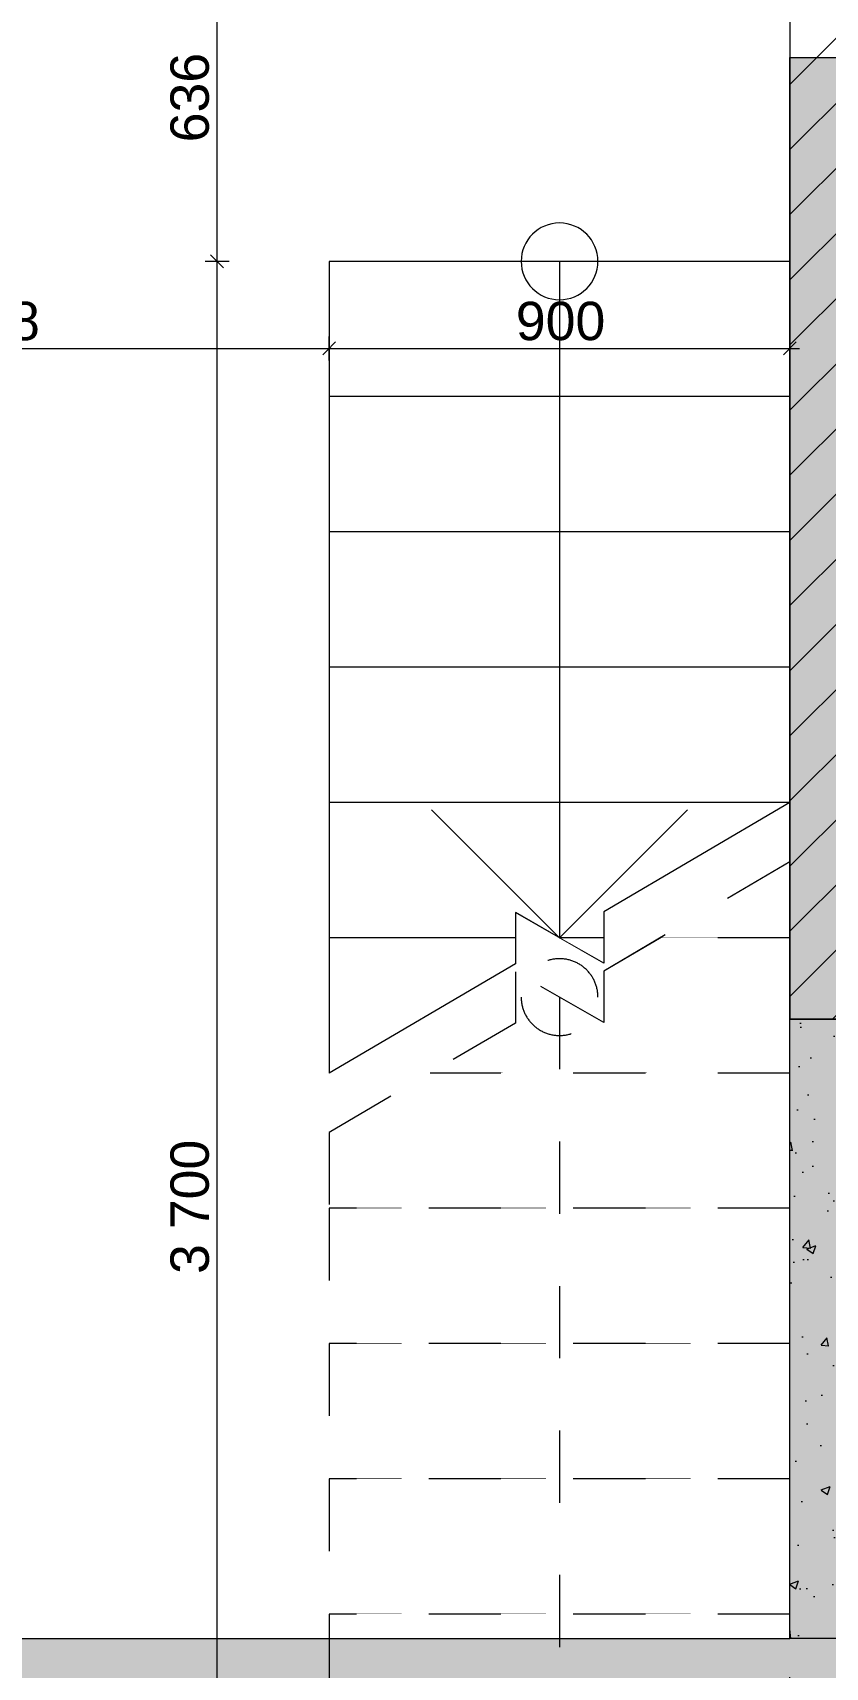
# Model space of a CAD drawing. Header units: millimetres. Extents: x 2336463 to 2579121, y 595385 to 778077.
# Drawn here: x 2402736 to 2404284, y 706854 to 710048 of the extents above; entities that cross this region are included whole.
import ezdxf

# ---------------------------------------------------------------- set-up
doc = ezdxf.new("R2010")
doc.units = ezdxf.units.MM
doc.header["$MEASUREMENT"] = 0
for name, pattern in [('Wipeout_Contour', [1000, 0, -1000]), ('Пунктирная', [88.194442, 0, -88.194442]), ('Штриховая', [282.222223, 141.111112, -141.111112])]:
    doc.linetypes.add(name, pattern=pattern)
for name, color, linetype in [('+возводимые стены', 7, 'Continuous'), ('1 Планировка размеры', 7, 'Continuous'), ('Конструктив - Лестницы', 7, 'Continuous')]:
    doc.layers.add(name, color=color, linetype=linetype)
for name, color, linetype, lineweight in [('+возводимые стены_Ном._пера__101', 252, 'Continuous', 5), ('+стена с дверью_Ном._пера__1', 7, 'Continuous', 13), ('сит план_Ном._пера__1', 7, 'Continuous', 13)]:
    doc.layers.add(name, color=color, linetype=linetype, lineweight=lineweight)
for name, color, linetype, lineweight, true_color in [('+возводимые стены_Ном._пера__169', 7, 'Continuous', 5, 0x68b353), ('+стена с дверью_Ном._пера__243', 7, 'Continuous', 13, 0xe25822), ('1 Планировка размеры_Ном._пера__242', 7, 'Continuous', 13, 0x1b55b5), ('Конструктив - Лестницы_Ном._пера__11', 7, 'Continuous', 15, 0x6c80ff)]:
    doc.layers.add(name, color=color, linetype=linetype, lineweight=lineweight, true_color=true_color)
doc.styles.add('СГЕНЕРИР_СТИЛЬ_1', font='arial.ttf')
doc.dimstyles.new('СГЕНЕРИР_СТИЛЬ__1', dxfattribs={"dimtxt": 75, "dimasz": 23.75, "dimexe": 0.18, "dimexo": 300, "dimgap": 0, "dimtad": 1, "dimtih": 1, "dimtoh": 1, "dimdec": 0, "dimzin": 0, "dimdsep": 46, "dimtxsty": 'СГЕНЕРИР_СТИЛЬ_1', "dimblk": 'ARROWHEAD_6', "dimblk1": 'ARROWHEAD_6', "dimblk2": 'ARROWHEAD_6', "dimcen": 0.09, "dimclrd": 256, "dimclre": 256, "dimclrt": 256, "dimazin": 0, "dimtfac": 1, "dimtdec": 4, "dimtmove": 0, "dimatfit": 3, "dimfxl": 0, "dimtolj": 1, "dimtzin": 0, "dimarcsym": 0})
doc.dimstyles.new('СГЕНЕРИР_СТИЛЬ__2', dxfattribs={"dimtxt": 75, "dimasz": 23.75, "dimexe": 0.18, "dimexo": 300, "dimgap": 0, "dimtad": 1, "dimdec": 0, "dimzin": 0, "dimdsep": 46, "dimtxsty": 'СГЕНЕРИР_СТИЛЬ_1', "dimblk": 'ARROWHEAD_6', "dimblk1": 'ARROWHEAD_6', "dimblk2": 'ARROWHEAD_6', "dimcen": 0.09, "dimclrd": 256, "dimclre": 256, "dimclrt": 256, "dimazin": 0, "dimtfac": 1, "dimtdec": 4, "dimtmove": 0, "dimatfit": 3, "dimfxl": 0, "dimtolj": 1, "dimtzin": 0, "dimarcsym": 0})
pattern_1 = [(45, (2086872.015, 585813.69), (-63.639609, 63.639609), [])]

# ---------------------------------------------------------------- blocks, each defined once
blk = doc.blocks.new('Лестница_3', base_point=(2086872, 585813.7))
at = {"color": 254, "linetype": 'Wipeout_Contour', "lineweight": 0, "ltscale": 10025114.17657838}
blk.add_wipeout([(2404215, 709601), (2403315, 709601), (2403315, 709336.7), (2404215, 709336.7)], dxfattribs=at).dxf.layer = 'Конструктив - Лестницы'
at = {"layer": 'Конструктив - Лестницы_Ном._пера__11', "color": 171, "linetype": 'Continuous', "lineweight": 15, "true_color": 0x6c80ff}
for p, q in [((2404215, 709601), (2403315, 709601)), ((2403315, 709601), (2403315, 709336.7)), ((2404215, 709336.7), (2404215, 709601)), ((2403315, 709336.7), (2404215, 709336.7))]:
    blk.add_line(p, q, dxfattribs=at)
for start, end in [(0, 180), (180, 0)]:
    blk.add_arc((2403765, 709601), 75, start, end, dxfattribs=at)
at = {"color": 254, "linetype": 'Wipeout_Contour', "lineweight": 0, "ltscale": 10024814.97542606}
blk.add_wipeout([(2404215, 709336.7), (2403315, 709336.7), (2403315, 709072.4), (2404215, 709072.4)], dxfattribs=at).dxf.layer = 'Конструктив - Лестницы'
at = {"layer": 'Конструктив - Лестницы_Ном._пера__11', "color": 171, "linetype": 'Continuous', "lineweight": 15, "true_color": 0x6c80ff}
for p, q in [((2403765, 709601), (2403765, 709336.7)), ((2404215, 709336.7), (2403315, 709336.7)), ((2403315, 709336.7), (2403315, 709072.4)), ((2404215, 709072.4), (2404215, 709336.7)), ((2403315, 709072.4), (2404215, 709072.4))]:
    blk.add_line(p, q, dxfattribs=at)
at = {"color": 254, "linetype": 'Wipeout_Contour', "lineweight": 0, "ltscale": 10024515.87683866}
blk.add_wipeout([(2404215, 709072.4), (2403315, 709072.4), (2403315, 708808.1), (2404215, 708808.1)], dxfattribs=at).dxf.layer = 'Конструктив - Лестницы'
at = {"layer": 'Конструктив - Лестницы_Ном._пера__11', "color": 171, "linetype": 'Continuous', "lineweight": 15, "true_color": 0x6c80ff}
for p, q in [((2404215, 709072.4), (2403315, 709072.4)), ((2403315, 709072.4), (2403315, 708808.1)), ((2404215, 708808.1), (2404215, 709072.4)), ((2403315, 708808.1), (2404215, 708808.1))]:
    blk.add_line(p, q, dxfattribs=at)
at = {"color": 254, "linetype": 'Wipeout_Contour', "lineweight": 0, "ltscale": 10024216.880812}
blk.add_wipeout([(2404215, 708808.1), (2403315, 708808.1), (2403315, 708543.8), (2404215, 708543.8)], dxfattribs=at).dxf.layer = 'Конструктив - Лестницы'
at = {"layer": 'Конструктив - Лестницы_Ном._пера__11', "color": 171, "linetype": 'Continuous', "lineweight": 15, "true_color": 0x6c80ff}
for p, q in [((2404215, 708808.1), (2403315, 708808.1)), ((2403315, 708808.1), (2403315, 708543.8)), ((2404215, 708543.8), (2404215, 708808.1)), ((2403315, 708543.8), (2404215, 708543.8))]:
    blk.add_line(p, q, dxfattribs=at)
at = {"color": 254, "linetype": 'Wipeout_Contour', "lineweight": 0, "ltscale": 20047283.17252943}
blk.add_wipeout([(2403315, 708543.8), (2403315, 708279.5), (2403678.8, 708279.5), (2403678.8, 708328.9), (2403765, 708279.5), (2403851.2, 708279.5), (2403851.2, 708330.2), (2404215, 708543.8)], dxfattribs=at).dxf.layer = 'Конструктив - Лестницы'
at = {"layer": 'Конструктив - Лестницы_Ном._пера__11', "color": 171, "linetype": 'Continuous', "lineweight": 15, "true_color": 0x6c80ff}
for p, q in [((2404215, 708543.8), (2403315, 708543.8)), ((2403315, 708543.8), (2403315, 708279.5)), ((2403315, 708279.5), (2403678.8, 708279.5)), ((2403765, 708279.5), (2403851.2, 708279.5))]:
    blk.add_line(p, q, dxfattribs=at)
at = {"color": 254, "linetype": 'Wipeout_Contour', "lineweight": 0, "ltscale": 7518920.433643153}
blk.add_wipeout([(2403962.4, 708279.5), (2404215, 708279.5), (2404215, 708427.9)], dxfattribs=at).dxf.layer = 'Конструктив - Лестницы'
at = {"layer": 'Конструктив - Лестницы_Ном._пера__11', "color": 171, "linetype": 'Continuous', "lineweight": 15, "true_color": 0x6c80ff}
blk.add_line((2404215, 708543.8), (2403851.2, 708330.2), dxfattribs=at)
at = {"layer": 'Конструктив - Лестницы_Ном._пера__11', "color": 171, "linetype": 'Штриховая', "lineweight": 15, "true_color": 0x6c80ff}
for p, q in [((2404215, 708279.5), (2404215, 708427.9)), ((2403962.4, 708279.5), (2404215, 708279.5))]:
    blk.add_line(p, q, dxfattribs=at)
at = {"color": 254, "linetype": 'Wipeout_Contour', "lineweight": 0, "ltscale": 10022651.04845456}
blk.add_wipeout([(2403315, 708279.5), (2403315, 708015.3), (2403678.8, 708228.9), (2403678.8, 708279.5)], dxfattribs=at).dxf.layer = 'Конструктив - Лестницы'
at = {"color": 254, "linetype": 'Wipeout_Contour', "lineweight": 0, "ltscale": 7517977.552833382}
blk.add_wipeout([(2403851.2, 708279.5), (2403765, 708279.5), (2403851.2, 708230.2)], dxfattribs=at).dxf.layer = 'Конструктив - Лестницы'
at = {"layer": 'Конструктив - Лестницы_Ном._пера__11', "color": 171, "linetype": 'Continuous', "lineweight": 15, "true_color": 0x6c80ff}
for p, q in [((2403678.8, 708279.5), (2403315, 708279.5)), ((2403315, 708279.5), (2403315, 708015.3)), ((2403851.2, 708279.5), (2403765, 708279.5))]:
    blk.add_line(p, q, dxfattribs=at)
at = {"color": 254, "linetype": 'Wipeout_Contour', "lineweight": 0, "ltscale": 20048067.12159632}
blk.add_wipeout([(2403512.4, 708015.3), (2404215, 708015.3), (2404215, 708279.5), (2403962.4, 708279.5), (2403851.2, 708214.2), (2403851.2, 708114.2), (2403678.8, 708212.9), (2403678.8, 708112.9)], dxfattribs=at).dxf.layer = 'Конструктив - Лестницы'
at = {"layer": 'Конструктив - Лестницы_Ном._пера__11', "color": 171, "linetype": 'Continuous', "lineweight": 15, "true_color": 0x6c80ff}
for p, q in [((2403765, 709336.7), (2403765, 708279.5)), ((2403765, 708279.5), (2403515, 708529.5)), ((2404015, 708529.5), (2403765, 708279.5)), ((2403851.2, 708230.2), (2403678.8, 708328.9)), ((2403678.8, 708328.9), (2403678.8, 708228.9)), ((2403851.2, 708330.2), (2403851.2, 708230.2))]:
    blk.add_line(p, q, dxfattribs=at)
at = {"layer": 'Конструктив - Лестницы_Ном._пера__11', "color": 171, "linetype": 'Штриховая', "lineweight": 15, "true_color": 0x6c80ff}
for p, q in [((2404215, 708427.9), (2403851.2, 708214.2)), ((2404215, 708279.5), (2403962.4, 708279.5)), ((2404215, 708015.3), (2404215, 708279.5)), ((2403851.2, 708114.2), (2403678.8, 708212.9)), ((2403678.8, 708212.9), (2403678.8, 708112.9)), ((2403851.2, 708214.2), (2403851.2, 708114.2)), ((2403512.4, 708015.3), (2404215, 708015.3))]:
    blk.add_line(p, q, dxfattribs=at)
for start, end in [(0, 180), (180, 0)]:
    blk.add_arc((2403765, 708163.6), 75, start, end, dxfattribs=at)
at = {"color": 254, "linetype": 'Wipeout_Contour', "lineweight": 0, "ltscale": 12528913.23273949}
blk.add_wipeout([(2403315, 707751), (2404215, 707751), (2404215, 708015.3), (2403512.4, 708015.3), (2403315, 707899.3)], dxfattribs=at).dxf.layer = 'Конструктив - Лестницы'
at = {"layer": 'Конструктив - Лестницы_Ном._пера__11', "color": 171, "linetype": 'Continuous', "lineweight": 15, "true_color": 0x6c80ff}
blk.add_line((2403678.8, 708228.9), (2403315, 708015.3), dxfattribs=at)
at = {"layer": 'Конструктив - Лестницы_Ном._пера__11', "color": 171, "linetype": 'Штриховая', "lineweight": 15, "true_color": 0x6c80ff}
for p, q in [((2403678.8, 708112.9), (2403315, 707899.3)), ((2404215, 708015.3), (2403512.4, 708015.3)), ((2404215, 707751), (2404215, 708015.3)), ((2403315, 707899.3), (2403315, 707751)), ((2403315, 707751), (2404215, 707751))]:
    blk.add_line(p, q, dxfattribs=at)
at = {"color": 254, "linetype": 'Wipeout_Contour', "lineweight": 0, "ltscale": 10023021.92246221}
blk.add_wipeout([(2403315, 707751), (2403315, 707486.7), (2404215, 707486.7), (2404215, 707751)], dxfattribs=at).dxf.layer = 'Конструктив - Лестницы'
at = {"layer": 'Конструктив - Лестницы_Ном._пера__11', "color": 171, "linetype": 'Штриховая', "lineweight": 15, "true_color": 0x6c80ff}
for p, q in [((2404215, 707751), (2403315, 707751)), ((2403315, 707751), (2403315, 707486.7)), ((2404215, 707486.7), (2404215, 707751)), ((2403315, 707486.7), (2404215, 707486.7))]:
    blk.add_line(p, q, dxfattribs=at)
at = {"color": 254, "linetype": 'Wipeout_Contour', "lineweight": 0, "ltscale": 10022723.43937002}
blk.add_wipeout([(2403315, 707486.7), (2403315, 707222.4), (2404215, 707222.4), (2404215, 707486.7)], dxfattribs=at).dxf.layer = 'Конструктив - Лестницы'
at = {"layer": 'Конструктив - Лестницы_Ном._пера__11', "color": 171, "linetype": 'Штриховая', "lineweight": 15, "true_color": 0x6c80ff}
for p, q in [((2404215, 707486.7), (2403315, 707486.7)), ((2403315, 707486.7), (2403315, 707222.4)), ((2404215, 707222.4), (2404215, 707486.7)), ((2403315, 707222.4), (2404215, 707222.4))]:
    blk.add_line(p, q, dxfattribs=at)
at = {"color": 254, "linetype": 'Wipeout_Contour', "lineweight": 0, "ltscale": 10022425.05889359}
blk.add_wipeout([(2403315, 707222.4), (2403315, 706958.1), (2404215, 706958.1), (2404215, 707222.4)], dxfattribs=at).dxf.layer = 'Конструктив - Лестницы'
at = {"layer": 'Конструктив - Лестницы_Ном._пера__11', "color": 171, "linetype": 'Штриховая', "lineweight": 15, "true_color": 0x6c80ff}
for p, q in [((2404215, 707222.4), (2403315, 707222.4)), ((2403315, 707222.4), (2403315, 706958.1)), ((2404215, 706958.1), (2404215, 707222.4)), ((2403315, 706958.1), (2404215, 706958.1))]:
    blk.add_line(p, q, dxfattribs=at)
at = {"color": 254, "linetype": 'Wipeout_Contour', "lineweight": 0, "ltscale": 10022126.7810421}
blk.add_wipeout([(2403315, 706958.1), (2403315, 706693.8), (2404215, 706693.8), (2404215, 706958.1)], dxfattribs=at).dxf.layer = 'Конструктив - Лестницы'
at = {"layer": 'Конструктив - Лестницы_Ном._пера__11', "color": 171, "linetype": 'Штриховая', "lineweight": 15, "true_color": 0x6c80ff}
for p, q in [((2403765, 708163.6), (2403765, 706165.3)), ((2404215, 706958.1), (2403315, 706958.1)), ((2403315, 706958.1), (2403315, 706693.8)), ((2404215, 706693.8), (2404215, 706958.1))]:
    blk.add_line(p, q, dxfattribs=at)
blk = doc.blocks.new('Стена_1005', base_point=(2404335, 708241.2))
at = {"layer": '+возводимые стены_Ном._пера__169', "linetype": 'Continuous', "lineweight": 5, "true_color": 0x68b353}
h = blk.add_hatch(dxfattribs=at)
h.set_pattern_fill('Блоки_Бетонные_Эффективные', color=85, style=0, pattern_type=2)
h.set_pattern_definition(pattern_1)
h.paths.add_polyline_path([(2404335, 708241.2), (2404335, 710237), (2404215, 710237), (2404215, 708241.2)])
h = blk.add_hatch(dxfattribs=at)
h.set_pattern_fill('Блоки_Бетонные_Эффективные', color=85, style=0, pattern_type=2)
h.set_pattern_definition(pattern_1)
h.paths.add_polyline_path([(2404335, 708241.2), (2404215, 708121.2), (2404335, 708121.2)])
h = blk.add_hatch(dxfattribs=at)
h.set_pattern_fill('Блоки_Бетонные_Эффективные', color=85, style=0, pattern_type=2)
h.set_pattern_definition(pattern_1)
h.paths.add_polyline_path([(2404335, 708241.2), (2404215, 708241.2), (2404215, 708121.2)])
at = {"layer": '+возводимые стены_Ном._пера__101', "color": 252, "linetype": 'Continuous', "lineweight": 5, "flags": 128}
for points in [[(2404215, 710237), (2404215, 708121.2)], [(2404335, 709999), (2404335, 710237)], [(2404335, 708241.2), (2404335, 709879)], [(2404215, 708121.2), (2404335, 708121.2)]]:
    blk.add_lwpolyline(points, dxfattribs=at)
blk = doc.blocks.new('*D3887', base_point=(2086872, 585813.7))
at = {"layer": '1 Планировка размеры_Ном._пера__242', "color": 152, "linetype": 'Continuous', "lineweight": 13, "true_color": 0x1b55b5}
for p, q in [((2403119.4, 709601), (2403072.5, 709601)), ((2403083.5, 709613.5), (2403108.5, 709588.5)), ((2403096, 705901), (2403096, 709601)), ((2403083.5, 705913.5), (2403108.5, 705888.5)), ((2403119.4, 705901), (2403072.5, 705901)), ((2403096, 705882.2), (2403096, 705901))]:
    blk.add_line(p, q, dxfattribs=at)
at = {"layer": '1 Планировка размеры_Ном._пера__242', "color": 152, "lineweight": 13, "true_color": 0x1b55b5, "insert": (2403081, 707622.7), "char_height": 75, "attachment_point": 7, "rotation": 90, "style": 'СГЕНЕРИР_СТИЛЬ_1'}
blk.add_mtext('\\A1;{\\pql;\\fArial|b0|i0|c204|p38;3\xa0700}', dxfattribs=at)
blk = doc.blocks.new('ARROWHEAD_6')
at = {"color": 0, "linetype": 'Continuous', "lineweight": 0}
for p, q in [((0, 0), (-1, 0)), ((-0.5, -0.5), (0.5, 0.5))]:
    blk.add_line(p, q, dxfattribs=at)
blk = doc.blocks.new('*D3888', base_point=(2086872, 585813.7))
at = {"layer": '1 Планировка размеры_Ном._пера__242', "color": 152, "linetype": 'Continuous', "lineweight": 13, "true_color": 0x1b55b5}
for p, q in [((2403626.4, 710237), (2403072.5, 710237)), ((2403108.5, 710224.5), (2403083.5, 710249.5)), ((2403096, 710237), (2403096, 710255.7)), ((2403096, 709601), (2403096, 710237)), ((2403119.4, 709601), (2403072.5, 709601)), ((2403083.5, 709613.5), (2403108.5, 709588.5))]:
    blk.add_line(p, q, dxfattribs=at)
at = {"layer": '1 Планировка размеры_Ном._пера__242', "color": 152, "lineweight": 13, "true_color": 0x1b55b5, "insert": (2403081, 709833.6), "char_height": 75, "attachment_point": 7, "rotation": 90, "style": 'СГЕНЕРИР_СТИЛЬ_1'}
blk.add_mtext('\\A1;{\\pql;\\fArial|b0|i0|c204|p38;636}', dxfattribs=at)
blk = doc.blocks.new('*D3894', base_point=(2086872, 585813.7))
at = {"layer": '1 Планировка размеры_Ном._пера__242', "color": 152, "linetype": 'Continuous', "lineweight": 13, "true_color": 0x1b55b5}
for p, q in [((2401898.3, 709431), (2401917.1, 709431)), ((2401929.6, 709443.5), (2401904.6, 709418.5)), ((2401917.1, 709407.6), (2401917.1, 709454.5)), ((2401917.1, 709431), (2403315, 709431)), ((2403327.5, 709443.5), (2403302.5, 709418.5)), ((2403315, 709407.6), (2403315, 709454.5))]:
    blk.add_line(p, q, dxfattribs=at)
at = {"layer": '1 Планировка размеры_Ном._пера__242', "color": 152, "lineweight": 13, "true_color": 0x1b55b5, "insert": (2402487.8, 709446), "char_height": 75, "attachment_point": 7, "style": 'СГЕНЕРИР_СТИЛЬ_1'}
blk.add_mtext('\\A1;{\\pql;\\fArial|b0|i0|c204|p38;1\xa0398}', dxfattribs=at)
blk = doc.blocks.new('*D3895', base_point=(2086872, 585813.7))
at = {"layer": '1 Планировка размеры_Ном._пера__242', "color": 152, "linetype": 'Continuous', "lineweight": 13, "true_color": 0x1b55b5}
for p, q in [((2403327.5, 709443.5), (2403302.5, 709418.5)), ((2403315, 709407.6), (2403315, 709454.5)), ((2403315, 709431), (2404215, 709431)), ((2404202.5, 709418.5), (2404227.5, 709443.5)), ((2404215, 709407.6), (2404215, 709454.5)), ((2404215, 709431), (2404233.7, 709431))]:
    blk.add_line(p, q, dxfattribs=at)
at = {"layer": '1 Планировка размеры_Ном._пера__242', "color": 152, "lineweight": 13, "true_color": 0x1b55b5, "insert": (2403679.6, 709446), "char_height": 75, "attachment_point": 7, "style": 'СГЕНЕРИР_СТИЛЬ_1'}
blk.add_mtext('\\A1;{\\pql;\\fArial|b0|i0|c204|p38;900}', dxfattribs=at)

msp = doc.modelspace()

# ---------------------------------------------------------------- block references
at = {"layer": 'Конструктив - Лестницы', "color": 8, "linetype": 'Пунктирная', "lineweight": 15}
msp.add_blockref('Лестница_3', (2086872, 585813.7), dxfattribs=at)

# ---------------------------------------------------------------- next in the draw order: hatches: boundary and pattern name
at = {"layer": '+стена с дверью_Ном._пера__243', "linetype": 'Continuous', "lineweight": 0, "true_color": 0x381608}
msp.add_hatch(color=28, dxfattribs=at).paths.add_polyline_path([(2397562, 706910.6), (2404214.6, 706910.6), (2404214.6, 709999), (2406042.9, 709999), (2406184.2, 709999), (2406184.2, 707032.4), (2406042.9, 707032.4), (2406042.9, 705401.1), (2406063, 705401.1), (2406063, 704006.7), (2406065.2, 704006.7), (2406065.2, 701204.4), (2404440, 701204.4), (2404440, 704006.7), (2403834.9, 704006.7), (2403834.9, 703610.7), (2398839.9, 703610.7), (2398839.9, 705400.5), (2397562, 705400.5)])
at = {"layer": 'сит план_Ном._пера__1', "linetype": 'Continuous', "lineweight": 13}
h = msp.add_hatch(dxfattribs=at)
h.set_pattern_fill('AR_CONC', style=0, pattern_type=2)
h.set_pattern_definition([(50, (2086872.01, 585813.69), (-182.18467, 15.939086), [19.05, -209.55]), (355, (2086872.01, 585813.69), (-35.24342, 191.05685), [15.24, -167.64058]), (100.451445, (2086887.2, 585812.36), (146.94125, 175.11775), [16.19001, -178.09024]), (46.1842, (2086872.01, 585864.49), (-271.07904, 42.04233), [28.575, -314.325]), (96.63556, (2086894.6, 585860.98), (237.40413, 247.42612), [24.28502, -267.1356]), (351.18415, (2086872.01, 585864.49), (237.40413, 247.42612), [22.85997, -251.45973]), (21, (2086897.41, 585851.79), (-151.61439, 102.2652), [19.05, -209.55]), (326, (2086897.41, 585851.79), (61.80203, 184.18797), [15.24, -167.64]), (71.451445, (2086910.05, 585843.26), (213.41642, 81.92277), [16.19001, -178.08994]), (37.5, (2086872.015, 585813.686), (3.088603, 84.555039), [0, -165.608, 0, -170.18, 0, -168.275]), (7.5, (2086872.015, 585813.69), (66.819663, 100.180575), [0, -97.028, 0, -161.798, 0, -64.135]), (327.5, (2086815.37, 585813.686), (-135.590595, 5.728744), [0, -63.5, 0, -198.12, 0, -262.89]), (317.5, (2086789.97, 585813.69), (148.12918, 25.42649), [0, -82.55, 0, -131.572, 0, -186.69])])
h.paths.add_polyline_path([(2404214.6, 708120.6), (2404509.6, 708120.6), (2404509.6, 706910.6), (2404214.6, 706910.6)])

# ---------------------------------------------------------------- next in the draw order: linework, layer by layer
at = {"layer": '+стена с дверью_Ном._пера__1', "color": 7, "linetype": 'Continuous', "lineweight": 13, "flags": 128}
msp.add_lwpolyline([(2397562, 706910.6), (2404214.6, 706910.6), (2404214.6, 709999), (2406042.9, 709999), (2406184.2, 709999), (2406184.2, 707032.4), (2406042.9, 707032.4), (2406042.9, 705401.1), (2406063, 705401.1), (2406063, 704006.7), (2406065.2, 704006.7), (2406065.2, 701204.4), (2404440, 701204.4), (2404440, 704006.7), (2403834.9, 704006.7), (2403834.9, 703610.7), (2398839.9, 703610.7), (2398839.9, 705400.5), (2397562, 705400.5)], close=True, dxfattribs=at)
at = {"layer": 'сит план_Ном._пера__1', "color": 7, "linetype": 'Continuous', "lineweight": 13, "flags": 128}
msp.add_lwpolyline([(2404214.6, 708120.6), (2404509.6, 708120.6), (2404509.6, 706910.6), (2404214.6, 706910.6)], close=True, dxfattribs=at)

# ---------------------------------------------------------------- next in the draw order: block references
at = {"layer": '+возводимые стены', "color": 252, "lineweight": 5}
msp.add_blockref('Стена_1005', (2404335, 708241.2), dxfattribs=at)

# ---------------------------------------------------------------- next in the draw order: dimensions: what is measured, and where the dimension line sits
at = {"layer": '1 Планировка размеры', "color": 152, "linetype": 'Continuous', "lineweight": 13, "true_color": 0x1b55b5}
for base, p1, p2, picture, middle in [((2403096, 710237), (2403315, 709601), (2403926.4, 710237), '*D3888', (2403043.5, 709919.4)), ((2403096, 709601), (2403315, 705901), (2403315, 709601), '*D3887', (2403043.5, 707751.6))]:
    dim = msp.add_linear_dim(base=base, p1=p1, p2=p2, angle=90, dimstyle='СГЕНЕРИР_СТИЛЬ__2', dxfattribs=at)
    dim.commit()
    dim.dimension.update_dxf_attribs({"geometry": picture, "text_midpoint": middle, "dimtype": 160, "text_rotation": 90})
for base, p1, p2, picture, middle in [((2403315, 709431), (2401917.1, 709166.8), (2403315, 709601), '*D3894', (2402616.6, 709483.5)), ((2404215, 709431), (2403315, 709601), (2404215, 709601), '*D3895', (2403765.4, 709483.5))]:
    dim = msp.add_linear_dim(base=base, p1=p1, p2=p2, dimstyle='СГЕНЕРИР_СТИЛЬ__1', dxfattribs=at)
    dim.commit()
    dim.dimension.update_dxf_attribs({"geometry": picture, "text_midpoint": middle, "dimtype": 160})

doc.saveas('drawing.dxf')
